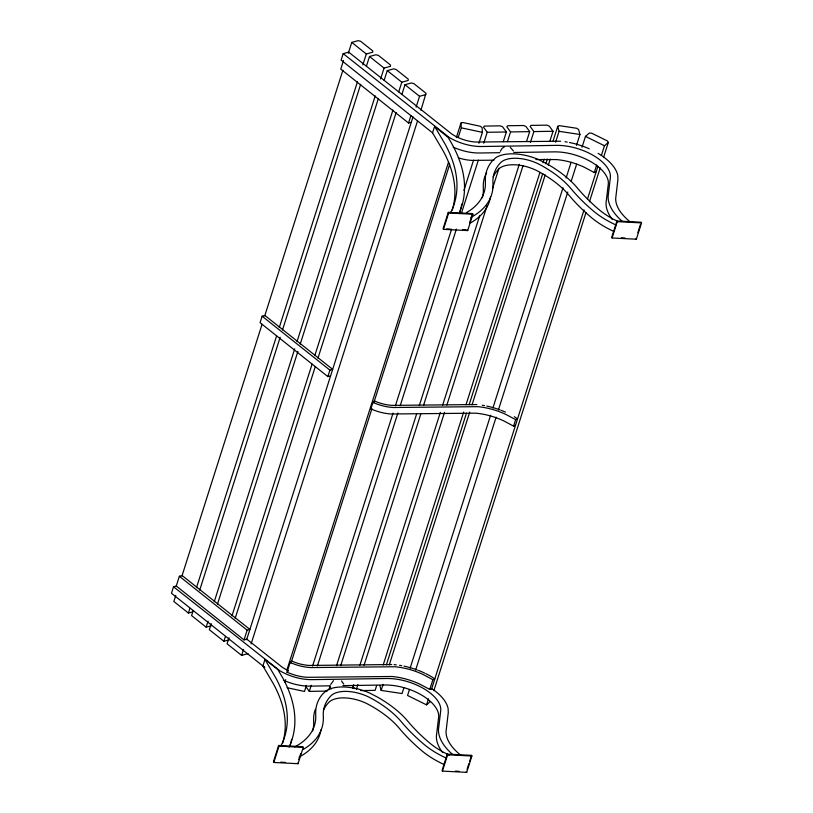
<?xml version="1.0" encoding="UTF-8"?>
<svg xmlns="http://www.w3.org/2000/svg" width="813" height="813" viewBox="0 0 813 813"><rect width="100%" height="100%" fill="white"/><g stroke="black" fill="none" stroke-linecap="round" stroke-linejoin="round"><path stroke-width="1.22" d="M420.921 110.283L425.992 93.241L413.858 83.597L411.368 82.977L404.986 84.725L401.907 94.41M460.28 754.799A55.365 27.52 17.7 0 1 446.052 731.466L448.278 712.544L448.095 708.499A47.195 23.465 17.7 0 0 434.549 690.572L431.683 688.652L429.782 689.454L420.118 684.292A43.384 21.565 17.7 0 0 391.927 676.487L307.558 677.31A29.766 14.797 17.7 0 1 292.832 674.434L287.009 672.31L288.544 670.715A25.965 12.906 17.7 0 1 281.918 666.985L246.796 639.17L244.052 639.922L176.269 586.01L173.525 586.762L171.462 593.256L264.814 667.493L262.894 665.969L264.967 659.475L277.751 669.404L282.7 677.818A244.286 121.432 17.7 0 1 289.072 747.066M560.614 141.228L476.022 142.051A25.965 12.906 17.7 0 1 451.571 133.85L348.665 52.134L343.177 53.638L341.114 60.121L432.546 132.834L443.105 150.781A236.441 117.529 17.7 0 1 452.262 210.079M176.269 586.01L179.368 576.285L182.112 575.533L249.896 629.435L247.152 630.187L179.368 576.285M262.132 316.206L329.915 370.108L332.659 369.356L264.875 315.454L262.132 316.206L260.069 322.69L327.852 376.602L330.596 375.85M343.513 60.457L340.759 69.105L408.543 123.017L411.287 122.265M175.771 595.431L173.85 601.488L188.413 613.063L192.661 611.894M181.939 576.071L262.04 324.367M264.733 315.891L342.903 70.233M348.299 53.292L351.765 42.398L358.137 40.65L360.626 41.27L372.761 50.914L372.7 52.225L366.317 53.973L351.765 42.398M188.413 613.063L189.947 608.226M196.492 587.647L276.593 335.942M279.286 327.466L357.466 81.808M362.852 64.867L366.317 53.973M193.128 610.756L191.594 615.593L206.156 627.169L211.461 625.715M199.683 590.187L280.16 337.263M282.477 329.997L360.647 84.339M366.419 66.188L369.509 56.504L375.88 54.756L378.37 55.375L390.504 65.02L390.443 66.341L384.061 68.089L369.509 56.504M206.156 627.169L208.077 621.122M214.236 601.762L294.723 348.838M297.03 341.582L375.21 95.924M380.596 78.973L384.061 68.089M211.258 623.652L209.337 629.709L223.89 641.284L229.205 639.821M217.427 604.293L297.904 351.368M300.221 344.112L378.391 98.454M384.163 80.294L387.252 70.619L393.624 68.871L396.114 69.481L408.248 79.135L408.187 80.446L401.805 82.194L387.252 70.619M223.89 641.284L225.435 636.437M231.979 615.868L312.08 364.163M314.773 355.688L392.953 110.029M398.726 91.879L401.805 82.194M229.002 637.758L227.081 643.815L241.634 655.39L248.016 653.642M235.16 618.398L315.261 366.693M317.954 358.218L396.134 112.56M244.052 639.922L247.152 630.187M327.852 376.602L329.915 370.108M408.543 123.017L410.951 115.446M241.634 655.39L243.565 649.343M246.644 639.658L413.014 116.848M416.083 107.194L419.549 96.3L425.931 94.552M251.095 643.957L417.455 121.178M432.546 132.834L434.62 126.35L448.095 137.448A244.286 121.432 17.7 0 1 459.599 211.98M286.898 670.054L448.634 161.797M456.337 137.59L460.961 123.068L462.648 122.489L480.239 126.249L482.068 127.58L482.404 132.356L478.938 143.251M287.009 672.31L290.099 662.585L291.643 660.979A25.965 12.906 17.7 0 0 309.458 665.451L391.714 664.536M476.825 404.549L392.222 405.372A25.965 12.906 17.7 0 1 374.397 400.9L372.862 402.506L370.799 408.99L376.632 411.114A29.766 14.797 17.7 0 0 391.358 413.99L475.717 413.167A43.384 21.565 17.7 0 1 503.918 420.971L513.582 426.134L515.472 425.331M284.916 682.097L285.688 679.668M291.084 662.727L371.948 408.604M373.878 402.547L449.741 164.155M458.207 137.529L461.296 127.844L460.961 123.068M278.625 745.47L273.432 761.801L273.798 762.462L298.046 763.712L303.239 747.381L302.873 746.72L278.625 745.47L279.001 746.131L273.798 762.462M448.278 212.345L443.085 228.677L443.451 229.337L467.699 230.577L472.892 214.246L472.526 213.585L448.278 212.345L448.654 213.006L443.451 229.337M306.41 685.389L304.489 691.446L287.101 687.727M312.578 666.03L393.055 413.106M395.372 405.85L451.591 229.164M463.918 190.445L473.542 160.191M327.243 691.091L309.296 691.365L311.216 685.318M317.385 665.949L397.862 413.034M400.179 405.768L456.398 229.093M461.408 213.362L478.349 160.11M483.745 143.169L487.211 132.275L483.491 127.153L484.345 126.096L500.3 125.852L502.637 126.858L506.357 131.991L503.277 141.665M298.788 759.545L300.647 753.712M469.558 222.914L472.526 213.585M328.828 689.861L329.987 686.233M336.531 665.664L416.632 413.949M419.325 405.484L479.782 215.486M340.718 665.603L420.819 413.888M423.512 405.423L487.048 205.74M492.444 188.799L498.989 168.23M507.464 141.604L510.544 131.93L506.824 126.798L507.678 125.741L523.633 125.507L525.97 126.503L529.69 131.635L526.611 141.32M352.547 688.306L353.706 684.668M359.864 665.308L440.351 412.384M442.658 405.128L519.294 164.307M356.348 689.444L357.893 684.607M364.051 665.247L444.538 412.323M446.845 405.067L523.094 165.456M530.411 142.458L533.877 131.574L530.157 126.442L531.011 125.395L546.966 125.151L549.303 126.147L553.023 131.279L549.944 140.964M376.653 685.532L375.108 690.369L360.748 690.583M383.197 664.953L463.684 412.039M465.991 404.772L539.934 172.427M543.013 162.742L544.161 159.114M386.368 664.871L466.469 413.167M469.162 404.691L542.718 173.555M545.797 163.87L547.332 159.033M553.114 140.883L557.728 126.361L559.202 125.629L576.6 128.261L578.612 129.521L579.954 134.48L576.488 145.364M403.97 687.513L402.039 693.56L381.165 690.41L383.086 684.353M389.254 664.993L469.731 412.069M472.048 404.813L545.218 174.886M548.297 165.202L550.218 159.155M555.614 142.214L559.08 131.32L557.728 126.361M410.128 668.154L490.615 415.23M492.922 407.974L563.013 187.722M566.092 178.037L571.102 162.305M409.488 689.414L407.557 695.471L426.54 704.861L430.402 701.538M415.646 670.054L496.133 417.14M498.44 409.874L567.759 192.051M571.224 181.157L576.62 164.216M582.006 147.275L585.472 136.381L589.344 133.058L591.691 133.18L607.514 141.005L608.317 142.448L603.693 156.97M429.782 689.454L432.882 679.719L434.782 678.926L431.571 676.772A47.195 23.465 17.7 0 0 425.748 673.611M513.582 426.134L515.645 419.64L517.535 418.847L514.334 416.693M535.838 159.531L556.417 159.572A43.384 21.565 17.7 0 1 584.608 167.387L594.273 172.549L596.681 164.978M426.54 704.861L428.461 698.804M431.551 689.129L584.039 209.906M587.504 199.022L597.911 166.34M601.376 155.456L604.455 145.771L608.317 142.448M433.868 690.644L585.98 212.64M589.445 201.746L600.228 167.864M447.272 754.118L442.079 770.45L442.445 771.11L466.692 772.35L471.886 756.019L471.52 755.358L447.272 754.118L447.638 754.779L442.445 771.11M612.098 237.975L611.732 237.315L616.925 220.984L641.172 222.234L641.538 222.894L636.345 239.215L612.098 237.975L617.291 221.644L616.925 220.984A55.406 27.54 17.7 0 1 600.634 210.953L599.1 209.693A182.021 90.477 17.7 0 1 579.232 190.161L575.665 186.004A91.869 45.67 17.7 0 0 547.464 164.135L539.466 159.978A36.92 18.353 17.7 0 0 495.717 157.742L492.099 161.167A110.009 54.684 17.7 0 0 485.341 179.267L485.422 184.724A119.318 59.308 17.7 0 1 466.479 212.62M467.069 769.362L468.918 763.529M469.66 761.192L471.52 755.358M637.829 232.731L640.431 224.561M500.341 151.289L502.099 148.373L504.334 146.889M330.688 684.424L333.482 680.654M450.514 212.813L452.191 209.419A236.441 117.529 17.7 0 0 445.178 144.287L434.62 126.35M280.861 745.948L282.538 742.554A236.441 117.529 17.7 0 0 275.526 677.422L264.967 659.475M294.662 746.893L296.826 745.745A119.318 59.308 17.7 0 0 315.769 717.859L315.688 712.391A110.009 54.684 17.7 0 1 322.446 694.302L326.064 690.867A36.92 18.353 17.7 0 1 369.813 693.113L377.811 697.269A91.869 45.67 17.7 0 1 406.012 719.129L409.579 723.296A182.021 90.477 17.7 0 0 429.447 742.818L430.992 744.088A55.406 27.54 17.7 0 0 449.284 755.084M594.273 172.549L596.173 171.746M487.211 132.275L506.357 131.991M510.544 131.93L529.69 131.635M533.877 131.574L553.023 131.279M499.863 152.692L479.568 152.996A33.821 16.809 17.7 0 1 453.207 147.123M513.816 152.478L554.405 151.868A39.319 19.542 17.7 0 1 608.287 184.063L606.356 200.455A63.221 31.422 17.7 0 0 612.28 219.459M493.958 160.171L472.048 160.405A29.766 14.797 17.7 0 1 458.308 157.854M330.21 685.826L309.916 686.131A33.821 16.809 17.7 0 1 283.554 680.247M342.893 685.633L384.752 684.993A39.319 19.542 17.7 0 1 438.634 717.188L436.703 733.58A63.221 31.422 17.7 0 0 442.628 752.584M448.654 213.006L472.892 214.246M617.291 221.644L641.538 222.894M446.723 228.859L450.361 229.053M462.485 229.673L466.123 229.855M621.427 237.813L625.065 238.006M279.001 746.131L303.239 747.381M447.638 754.779L471.886 756.019M280.709 762.177L285.556 762.431M455.412 771.13L459.05 771.313M559.08 131.32L579.954 134.48M461.296 127.844L482.404 132.356M372.862 402.506L378.695 404.63A29.766 14.797 17.7 0 0 393.421 407.506L477.78 406.673A43.384 21.565 17.7 0 1 505.981 414.488L515.645 419.64M290.099 662.585L295.932 664.709A29.766 14.797 17.7 0 0 310.657 667.575L395.027 666.751A43.384 21.565 17.7 0 1 423.217 674.556L432.882 679.719M585.472 136.381L604.455 145.771M510.239 147.285L513.43 150.974M404.986 84.725L419.549 96.3M343.177 53.638L449.325 137.509A33.821 16.809 17.7 0 0 481.631 146.513L556.468 145.375A39.319 19.542 17.7 0 1 610.36 177.569L608.429 193.961A63.221 31.422 17.7 0 0 622.24 221.319M173.525 586.762L279.672 670.644A33.821 16.809 17.7 0 0 311.979 679.638L386.815 678.509A39.319 19.542 17.7 0 1 440.707 710.704L438.776 727.096A63.221 31.422 17.7 0 0 452.587 754.454M341.501 680.979L343.777 684.109M352.242 685.532L354.478 688.611M329.651 686.904L331.145 688.957M305.576 686.233L309.296 691.365M262.894 665.969L273.453 683.916A236.441 117.529 17.7 0 1 282.609 743.204M635.969 238.565L636.345 239.215M467.333 229.916L467.699 230.577M466.316 771.689L466.692 772.35M297.68 763.051L298.046 763.712M379.823 685.45L381.165 690.41M482.312 405.24A47.195 23.465 17.7 0 1 484.538 405.616M486.774 406.063A47.195 23.465 17.7 0 1 500.107 409.925M501.184 410.341A47.195 23.465 17.7 0 1 505.432 412.1M320.922 729.779A127.163 63.211 17.7 0 1 299.164 757.005M303.158 749.454A127.163 63.211 17.7 0 0 323.31 716.06A102.164 50.782 17.7 0 1 330.82 695.938A29.055 14.441 17.7 0 1 370.586 697.971A84.013 41.768 17.7 0 1 401.419 721.883A189.998 94.45 17.7 0 0 423.776 744.169A63.251 31.443 17.7 0 0 446.388 758.143M312.67 730.938A119.318 59.308 17.7 0 0 313.696 724.342L313.625 718.885A110.009 54.684 17.7 0 1 315.363 709.292M323.503 710.095A102.164 50.782 17.7 0 1 328.757 702.432A29.055 14.441 17.7 0 1 368.523 704.465A84.013 41.768 17.7 0 1 399.356 728.377A189.998 94.45 17.7 0 0 421.713 750.663A63.251 31.443 17.7 0 0 444.325 764.627M291.664 739.342A244.286 121.432 17.7 0 1 290.099 745.572M394.061 664.628A47.195 23.465 17.7 0 1 396.236 664.851M399.559 665.308A47.195 23.465 17.7 0 1 401.774 665.695M404.01 666.132A47.195 23.465 17.7 0 1 417.343 670.003M418.421 670.41A47.195 23.465 17.7 0 1 424.732 673.123M470.89 217.386A127.163 63.211 17.7 0 0 492.963 182.925A102.164 50.782 17.7 0 1 500.473 162.803A29.055 14.441 17.7 0 1 540.239 164.846A84.013 41.768 17.7 0 1 571.072 188.758A189.998 94.45 17.7 0 0 593.429 211.045A63.251 31.443 17.7 0 0 616.041 225.008M490.564 196.644A127.163 63.211 17.7 0 1 470.747 222.813M482.322 197.813A119.318 59.308 17.7 0 0 483.349 191.218L483.278 185.75A110.009 54.684 17.7 0 1 486.631 172.61M493.156 176.96A102.164 50.782 17.7 0 1 498.41 169.297A29.055 14.441 17.7 0 1 538.176 171.34A84.013 41.768 17.7 0 1 569.009 195.242A189.998 94.45 17.7 0 0 591.356 217.528A63.251 31.443 17.7 0 0 613.978 231.502M461.693 204.093A244.286 121.432 17.7 0 1 461.317 206.217M461.103 207.264A244.286 121.432 17.7 0 1 459.752 212.447M630.908 222.447A55.365 27.52 17.7 0 1 615.705 198.342L617.931 179.419L617.748 175.364A47.195 23.465 17.7 0 0 598.124 153.372M565.005 141.747A47.195 23.465 17.7 0 1 567.22 142.102M569.446 142.509A47.195 23.465 17.7 0 1 589.232 148.779"/></g></svg>
